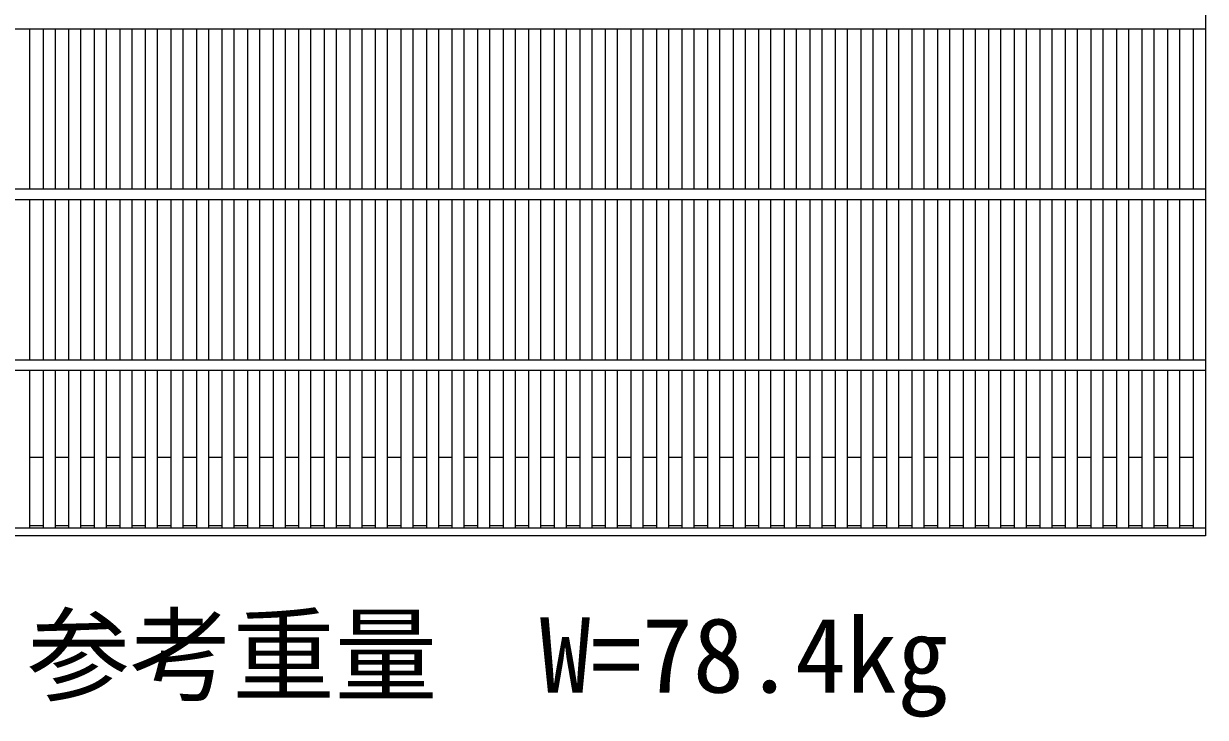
# Model space of a CAD drawing. Units: millimetres, scale not verified. Extents: x -33600 to 33600, y -11880 to 11880.
# Drawn here: x -23108 to -22416, y -7165 to -6759 of the extents above; entities that cross this region are included whole.
import ezdxf
from ezdxf.enums import TextEntityAlignment as Align

# ---------------------------------------------------------------- set-up
doc = ezdxf.new("R2010")
doc.units = ezdxf.units.MM
doc.header["$LTSCALE"] = 40
doc.layers.add('0-0_DIM', color=7, linetype='Continuous', lineweight=25)
doc.layers.add('0-2_HATCH', color=6, linetype='Continuous', lineweight=25)
doc.styles.add('ＭＳ ゴシック', font='')
doc.styles.get('ＭＳ ゴシック').set_extended_font_data('MS Gothic')

msp = doc.modelspace()

# ---------------------------------------------------------------- linework, layer by layer
at = {"layer": '0-2_HATCH'}
for p, q in [((-22415.84, -6559), (-22415.84, -7059)), ((-23410.84, -6762), (-22415.84, -6762)), ((-23104.45, -6856), (-23104.45, -6762)), ((-23096.48, -6856), (-23096.48, -6762)), ((-23089.48, -6856), (-23089.48, -6762)), ((-23081.51, -6856), (-23081.51, -6762)), ((-23074.51, -6856), (-23074.51, -6762)), ((-23066.54, -6856), (-23066.54, -6762)), ((-23059.54, -6856), (-23059.54, -6762)), ((-23051.57, -6856), (-23051.57, -6762)), ((-23044.57, -6856), (-23044.57, -6762)), ((-23036.6, -6856), (-23036.6, -6762)), ((-23029.6, -6856), (-23029.6, -6762)), ((-23021.63, -6856), (-23021.63, -6762)), ((-23014.63, -6856), (-23014.63, -6762)), ((-23006.66, -6856), (-23006.66, -6762)), ((-22999.66, -6856), (-22999.66, -6762)), ((-22991.69, -6856), (-22991.69, -6762)), ((-22984.69, -6856), (-22984.69, -6762)), ((-22976.72, -6856), (-22976.72, -6762)), ((-22969.72, -6856), (-22969.72, -6762)), ((-22961.75, -6856), (-22961.75, -6762)), ((-22954.75, -6856), (-22954.75, -6762)), ((-22946.78, -6856), (-22946.78, -6762)), ((-22939.78, -6856), (-22939.78, -6762)), ((-22931.81, -6856), (-22931.81, -6762)), ((-22924.81, -6856), (-22924.81, -6762)), ((-22916.84, -6856), (-22916.84, -6762)), ((-22909.84, -6856), (-22909.84, -6762)), ((-22901.87, -6856), (-22901.87, -6762)), ((-22894.87, -6856), (-22894.87, -6762)), ((-22886.9, -6856), (-22886.9, -6762)), ((-22879.9, -6856), (-22879.9, -6762)), ((-22871.93, -6856), (-22871.93, -6762)), ((-22864.93, -6856), (-22864.93, -6762)), ((-22856.96, -6856), (-22856.96, -6762)), ((-22849.96, -6856), (-22849.96, -6762)), ((-22841.99, -6856), (-22841.99, -6762)), ((-22834.99, -6856), (-22834.99, -6762)), ((-22827.02, -6856), (-22827.02, -6762)), ((-22820.02, -6856), (-22820.02, -6762)), ((-22812.05, -6856), (-22812.05, -6762)), ((-22805.05, -6856), (-22805.05, -6762)), ((-22797.08, -6856), (-22797.08, -6762)), ((-22790.08, -6856), (-22790.08, -6762)), ((-22782.11, -6856), (-22782.11, -6762)), ((-22775.11, -6856), (-22775.11, -6762)), ((-22767.14, -6856), (-22767.14, -6762)), ((-22760.14, -6856), (-22760.14, -6762)), ((-22752.18, -6856), (-22752.18, -6762)), ((-22745.18, -6856), (-22745.18, -6762)), ((-22737.21, -6856), (-22737.21, -6762)), ((-22730.21, -6856), (-22730.21, -6762)), ((-22722.24, -6856), (-22722.24, -6762)), ((-22715.24, -6856), (-22715.24, -6762)), ((-22707.27, -6856), (-22707.27, -6762)), ((-22700.27, -6856), (-22700.27, -6762)), ((-22692.3, -6856), (-22692.3, -6762)), ((-22685.3, -6856), (-22685.3, -6762)), ((-22677.33, -6856), (-22677.33, -6762)), ((-22670.33, -6856), (-22670.33, -6762)), ((-22662.36, -6856), (-22662.36, -6762)), ((-22655.36, -6856), (-22655.36, -6762)), ((-22647.39, -6856), (-22647.39, -6762)), ((-22640.39, -6856), (-22640.39, -6762)), ((-22632.42, -6856), (-22632.42, -6762)), ((-22625.42, -6856), (-22625.42, -6762)), ((-22617.45, -6856), (-22617.45, -6762)), ((-22610.45, -6856), (-22610.45, -6762)), ((-22602.48, -6856), (-22602.48, -6762)), ((-22595.48, -6856), (-22595.48, -6762)), ((-22587.51, -6856), (-22587.51, -6762)), ((-22580.51, -6856), (-22580.51, -6762)), ((-22572.54, -6856), (-22572.54, -6762)), ((-22565.54, -6856), (-22565.54, -6762)), ((-22557.57, -6856), (-22557.57, -6762)), ((-22550.57, -6856), (-22550.57, -6762)), ((-22542.6, -6856), (-22542.6, -6762)), ((-22535.6, -6856), (-22535.6, -6762)), ((-22527.63, -6856), (-22527.63, -6762)), ((-22520.63, -6856), (-22520.63, -6762)), ((-22512.66, -6856), (-22512.66, -6762)), ((-22505.66, -6856), (-22505.66, -6762)), ((-22497.69, -6856), (-22497.69, -6762)), ((-22490.69, -6856), (-22490.69, -6762)), ((-22482.72, -6856), (-22482.72, -6762)), ((-22475.72, -6856), (-22475.72, -6762)), ((-22467.75, -6856), (-22467.75, -6762)), ((-22460.75, -6856), (-22460.75, -6762)), ((-22452.78, -6856), (-22452.78, -6762)), ((-22445.78, -6856), (-22445.78, -6762)), ((-22437.81, -6856), (-22437.81, -6762)), ((-22430.81, -6856), (-22430.81, -6762)), ((-22422.84, -6856), (-22422.84, -6762)), ((-22415.84, -6856), (-23410.84, -6856)), ((-23410.84, -6862), (-22415.84, -6862)), ((-23104.45, -6956), (-23104.45, -6862)), ((-23096.48, -6956), (-23096.48, -6862)), ((-23089.48, -6956), (-23089.48, -6862)), ((-23081.51, -6956), (-23081.51, -6862)), ((-23074.51, -6956), (-23074.51, -6862)), ((-23066.54, -6956), (-23066.54, -6862)), ((-23059.54, -6956), (-23059.54, -6862)), ((-23051.57, -6956), (-23051.57, -6862)), ((-23044.57, -6956), (-23044.57, -6862)), ((-23036.6, -6956), (-23036.6, -6862)), ((-23029.6, -6956), (-23029.6, -6862)), ((-23021.63, -6956), (-23021.63, -6862)), ((-23014.63, -6956), (-23014.63, -6862)), ((-23006.66, -6956), (-23006.66, -6862)), ((-22999.66, -6956), (-22999.66, -6862)), ((-22991.69, -6956), (-22991.69, -6862)), ((-22984.69, -6956), (-22984.69, -6862)), ((-22976.72, -6956), (-22976.72, -6862)), ((-22969.72, -6956), (-22969.72, -6862)), ((-22961.75, -6956), (-22961.75, -6862)), ((-22954.75, -6956), (-22954.75, -6862)), ((-22946.78, -6956), (-22946.78, -6862)), ((-22939.78, -6956), (-22939.78, -6862)), ((-22931.81, -6956), (-22931.81, -6862)), ((-22924.81, -6956), (-22924.81, -6862)), ((-22916.84, -6956), (-22916.84, -6862)), ((-22909.84, -6956), (-22909.84, -6862)), ((-22901.87, -6956), (-22901.87, -6862)), ((-22894.87, -6956), (-22894.87, -6862)), ((-22886.9, -6956), (-22886.9, -6862)), ((-22879.9, -6956), (-22879.9, -6862)), ((-22871.93, -6956), (-22871.93, -6862)), ((-22864.93, -6956), (-22864.93, -6862)), ((-22856.96, -6956), (-22856.96, -6862)), ((-22849.96, -6956), (-22849.96, -6862)), ((-22841.99, -6956), (-22841.99, -6862)), ((-22834.99, -6956), (-22834.99, -6862)), ((-22827.02, -6956), (-22827.02, -6862)), ((-22820.02, -6956), (-22820.02, -6862)), ((-22812.05, -6956), (-22812.05, -6862)), ((-22805.05, -6956), (-22805.05, -6862)), ((-22797.08, -6956), (-22797.08, -6862)), ((-22790.08, -6956), (-22790.08, -6862)), ((-22782.11, -6956), (-22782.11, -6862)), ((-22775.11, -6956), (-22775.11, -6862)), ((-22767.14, -6956), (-22767.14, -6862)), ((-22760.14, -6956), (-22760.14, -6862)), ((-22752.18, -6956), (-22752.18, -6862)), ((-22745.18, -6956), (-22745.18, -6862)), ((-22737.21, -6956), (-22737.21, -6862)), ((-22730.21, -6956), (-22730.21, -6862)), ((-22722.24, -6956), (-22722.24, -6862)), ((-22715.24, -6956), (-22715.24, -6862)), ((-22707.27, -6956), (-22707.27, -6862)), ((-22700.27, -6956), (-22700.27, -6862)), ((-22692.3, -6956), (-22692.3, -6862)), ((-22685.3, -6956), (-22685.3, -6862)), ((-22677.33, -6956), (-22677.33, -6862)), ((-22670.33, -6956), (-22670.33, -6862)), ((-22662.36, -6956), (-22662.36, -6862)), ((-22655.36, -6956), (-22655.36, -6862)), ((-22647.39, -6956), (-22647.39, -6862)), ((-22640.39, -6956), (-22640.39, -6862)), ((-22632.42, -6956), (-22632.42, -6862)), ((-22625.42, -6956), (-22625.42, -6862)), ((-22617.45, -6956), (-22617.45, -6862)), ((-22610.45, -6956), (-22610.45, -6862)), ((-22602.48, -6956), (-22602.48, -6862)), ((-22595.48, -6956), (-22595.48, -6862)), ((-22587.51, -6956), (-22587.51, -6862)), ((-22580.51, -6956), (-22580.51, -6862)), ((-22572.54, -6956), (-22572.54, -6862)), ((-22565.54, -6956), (-22565.54, -6862)), ((-22557.57, -6956), (-22557.57, -6862)), ((-22550.57, -6956), (-22550.57, -6862)), ((-22542.6, -6956), (-22542.6, -6862)), ((-22535.6, -6956), (-22535.6, -6862)), ((-22527.63, -6956), (-22527.63, -6862)), ((-22520.63, -6956), (-22520.63, -6862)), ((-22512.66, -6956), (-22512.66, -6862)), ((-22505.66, -6956), (-22505.66, -6862)), ((-22497.69, -6956), (-22497.69, -6862)), ((-22490.69, -6956), (-22490.69, -6862)), ((-22482.72, -6956), (-22482.72, -6862)), ((-22475.72, -6956), (-22475.72, -6862)), ((-22467.75, -6956), (-22467.75, -6862)), ((-22460.75, -6956), (-22460.75, -6862)), ((-22452.78, -6956), (-22452.78, -6862)), ((-22445.78, -6956), (-22445.78, -6862)), ((-22437.81, -6956), (-22437.81, -6862)), ((-22430.81, -6956), (-22430.81, -6862)), ((-22422.84, -6956), (-22422.84, -6862)), ((-22415.84, -6956), (-23410.84, -6956)), ((-23410.84, -6962), (-22415.84, -6962)), ((-23104.45, -7054.5), (-23104.45, -6962)), ((-23096.48, -7054.5), (-23096.48, -6962)), ((-23089.48, -7054.5), (-23089.48, -6962)), ((-23081.51, -7054.5), (-23081.51, -6962)), ((-23074.51, -7054.5), (-23074.51, -6962)), ((-23066.54, -7054.5), (-23066.54, -6962)), ((-23059.54, -7054.5), (-23059.54, -6962)), ((-23051.57, -7054.5), (-23051.57, -6962)), ((-23044.57, -7054.5), (-23044.57, -6962)), ((-23036.6, -7054.5), (-23036.6, -6962)), ((-23029.6, -7054.5), (-23029.6, -6962)), ((-23021.63, -7054.5), (-23021.63, -6962)), ((-23014.63, -7054.5), (-23014.63, -6962)), ((-23006.66, -7054.5), (-23006.66, -6962)), ((-22999.66, -7054.5), (-22999.66, -6962)), ((-22991.69, -7054.5), (-22991.69, -6962)), ((-22984.69, -7054.5), (-22984.69, -6962)), ((-22976.72, -7054.5), (-22976.72, -6962)), ((-22969.72, -7054.5), (-22969.72, -6962)), ((-22961.75, -7054.5), (-22961.75, -6962)), ((-22954.75, -7054.5), (-22954.75, -6962)), ((-22946.78, -7054.5), (-22946.78, -6962)), ((-22939.78, -7054.5), (-22939.78, -6962)), ((-22931.81, -7054.5), (-22931.81, -6962)), ((-22924.81, -7054.5), (-22924.81, -6962)), ((-22916.84, -7054.5), (-22916.84, -6962)), ((-22909.84, -7054.5), (-22909.84, -6962)), ((-22901.87, -7054.5), (-22901.87, -6962)), ((-22894.87, -7054.5), (-22894.87, -6962)), ((-22886.9, -7054.5), (-22886.9, -6962)), ((-22879.9, -7054.5), (-22879.9, -6962)), ((-22871.93, -7054.5), (-22871.93, -6962)), ((-22864.93, -7054.5), (-22864.93, -6962)), ((-22856.96, -7054.5), (-22856.96, -6962)), ((-22849.96, -7054.5), (-22849.96, -6962)), ((-22841.99, -7054.5), (-22841.99, -6962)), ((-22834.99, -7054.5), (-22834.99, -6962)), ((-22827.02, -7054.5), (-22827.02, -6962)), ((-22820.02, -7054.5), (-22820.02, -6962)), ((-22812.05, -7054.5), (-22812.05, -6962)), ((-22805.05, -7054.5), (-22805.05, -6962)), ((-22797.08, -7054.5), (-22797.08, -6962)), ((-22790.08, -7054.5), (-22790.08, -6962)), ((-22782.11, -7054.5), (-22782.11, -6962)), ((-22775.11, -7054.5), (-22775.11, -6962)), ((-22767.14, -7054.5), (-22767.14, -6962)), ((-22760.14, -7054.5), (-22760.14, -6962)), ((-22752.18, -7054.5), (-22752.18, -6962)), ((-22745.18, -7054.5), (-22745.18, -6962)), ((-22737.21, -7054.5), (-22737.21, -6962)), ((-22730.21, -7054.5), (-22730.21, -6962)), ((-22722.24, -7054.5), (-22722.24, -6962)), ((-22715.24, -7054.5), (-22715.24, -6962)), ((-22707.27, -7054.5), (-22707.27, -6962)), ((-22700.27, -7054.5), (-22700.27, -6962)), ((-22692.3, -7054.5), (-22692.3, -6962)), ((-22685.3, -7054.5), (-22685.3, -6962)), ((-22677.33, -7054.5), (-22677.33, -6962)), ((-22670.33, -7054.5), (-22670.33, -6962)), ((-22662.36, -7054.5), (-22662.36, -6962)), ((-22655.36, -7054.5), (-22655.36, -6962)), ((-22647.39, -7054.5), (-22647.39, -6962)), ((-22640.39, -7054.5), (-22640.39, -6962)), ((-22632.42, -7054.5), (-22632.42, -6962)), ((-22625.42, -7054.5), (-22625.42, -6962)), ((-22617.45, -7054.5), (-22617.45, -6962)), ((-22610.45, -7054.5), (-22610.45, -6962)), ((-22602.48, -7054.5), (-22602.48, -6962)), ((-22595.48, -7054.5), (-22595.48, -6962)), ((-22587.51, -7054.5), (-22587.51, -6962)), ((-22580.51, -7054.5), (-22580.51, -6962)), ((-22572.54, -7054.5), (-22572.54, -6962)), ((-22565.54, -7054.5), (-22565.54, -6962)), ((-22557.57, -7054.5), (-22557.57, -6962)), ((-22550.57, -7054.5), (-22550.57, -6962)), ((-22542.6, -7054.5), (-22542.6, -6962)), ((-22535.6, -7054.5), (-22535.6, -6962)), ((-22527.63, -7054.5), (-22527.63, -6962)), ((-22520.63, -7054.5), (-22520.63, -6962)), ((-22512.66, -7054.5), (-22512.66, -6962)), ((-22505.66, -7054.5), (-22505.66, -6962)), ((-22497.69, -7054.5), (-22497.69, -6962)), ((-22490.69, -7054.5), (-22490.69, -6962)), ((-22482.72, -7054.5), (-22482.72, -6962)), ((-22475.72, -7054.5), (-22475.72, -6962)), ((-22467.75, -7054.5), (-22467.75, -6962)), ((-22460.75, -7054.5), (-22460.75, -6962)), ((-22452.78, -7054.5), (-22452.78, -6962)), ((-22445.78, -7054.5), (-22445.78, -6962)), ((-22437.81, -7054.5), (-22437.81, -6962)), ((-22430.81, -7054.5), (-22430.81, -6962)), ((-22422.84, -7054.5), (-22422.84, -6962)), ((-23096.48, -7013), (-23104.45, -7013)), ((-23081.51, -7013), (-23089.48, -7013)), ((-23066.54, -7013), (-23074.51, -7013)), ((-23051.57, -7013), (-23059.54, -7013)), ((-23036.6, -7013), (-23044.57, -7013)), ((-23021.63, -7013), (-23029.6, -7013)), ((-23006.66, -7013), (-23014.63, -7013)), ((-22991.69, -7013), (-22999.66, -7013)), ((-22976.72, -7013), (-22984.69, -7013)), ((-22961.75, -7013), (-22969.72, -7013)), ((-22946.78, -7013), (-22954.75, -7013)), ((-22931.81, -7013), (-22939.78, -7013)), ((-22916.84, -7013), (-22924.81, -7013)), ((-22901.87, -7013), (-22909.84, -7013)), ((-22886.9, -7013), (-22894.87, -7013)), ((-22871.93, -7013), (-22879.9, -7013)), ((-22856.96, -7013), (-22864.93, -7013)), ((-22841.99, -7013), (-22849.96, -7013)), ((-22827.02, -7013), (-22834.99, -7013)), ((-22812.05, -7013), (-22820.02, -7013)), ((-22797.08, -7013), (-22805.05, -7013)), ((-22782.11, -7013), (-22790.08, -7013)), ((-22767.14, -7013), (-22775.11, -7013)), ((-22752.18, -7013), (-22760.14, -7013)), ((-22737.21, -7013), (-22745.18, -7013)), ((-22722.24, -7013), (-22730.21, -7013)), ((-22707.27, -7013), (-22715.24, -7013)), ((-22692.3, -7013), (-22700.27, -7013)), ((-22677.33, -7013), (-22685.3, -7013)), ((-22662.36, -7013), (-22670.33, -7013)), ((-22647.39, -7013), (-22655.36, -7013)), ((-22632.42, -7013), (-22640.39, -7013)), ((-22617.45, -7013), (-22625.42, -7013)), ((-22602.48, -7013), (-22610.45, -7013)), ((-22587.51, -7013), (-22595.48, -7013)), ((-22572.54, -7013), (-22580.51, -7013)), ((-22557.57, -7013), (-22565.54, -7013)), ((-22542.6, -7013), (-22550.57, -7013)), ((-22527.63, -7013), (-22535.6, -7013)), ((-22512.66, -7013), (-22520.63, -7013)), ((-22497.69, -7013), (-22505.66, -7013)), ((-22482.72, -7013), (-22490.69, -7013)), ((-22467.75, -7013), (-22475.72, -7013)), ((-22452.78, -7013), (-22460.75, -7013)), ((-22437.81, -7013), (-22445.78, -7013)), ((-22422.84, -7013), (-22430.81, -7013)), ((-23096.48, -7053), (-23104.45, -7053)), ((-23081.51, -7053), (-23089.48, -7053)), ((-23066.54, -7053), (-23074.51, -7053)), ((-23051.57, -7053), (-23059.54, -7053)), ((-23036.6, -7053), (-23044.57, -7053)), ((-23021.63, -7053), (-23029.6, -7053)), ((-23006.66, -7053), (-23014.63, -7053)), ((-22991.69, -7053), (-22999.66, -7053)), ((-22976.72, -7053), (-22984.69, -7053)), ((-22961.75, -7053), (-22969.72, -7053)), ((-22946.78, -7053), (-22954.75, -7053)), ((-22931.81, -7053), (-22939.78, -7053)), ((-22916.84, -7053), (-22924.81, -7053)), ((-22901.87, -7053), (-22909.84, -7053)), ((-22886.9, -7053), (-22894.87, -7053)), ((-22871.93, -7053), (-22879.9, -7053)), ((-22856.96, -7053), (-22864.93, -7053)), ((-22841.99, -7053), (-22849.96, -7053)), ((-22827.02, -7053), (-22834.99, -7053)), ((-22812.05, -7053), (-22820.02, -7053)), ((-22797.08, -7053), (-22805.05, -7053)), ((-22782.11, -7053), (-22790.08, -7053)), ((-22767.14, -7053), (-22775.11, -7053)), ((-22752.18, -7053), (-22760.14, -7053)), ((-22737.21, -7053), (-22745.18, -7053)), ((-22722.24, -7053), (-22730.21, -7053)), ((-22707.27, -7053), (-22715.24, -7053)), ((-22692.3, -7053), (-22700.27, -7053)), ((-22677.33, -7053), (-22685.3, -7053)), ((-22662.36, -7053), (-22670.33, -7053)), ((-22647.39, -7053), (-22655.36, -7053)), ((-22632.42, -7053), (-22640.39, -7053)), ((-22617.45, -7053), (-22625.42, -7053)), ((-22602.48, -7053), (-22610.45, -7053)), ((-22587.51, -7053), (-22595.48, -7053)), ((-22572.54, -7053), (-22580.51, -7053)), ((-22557.57, -7053), (-22565.54, -7053)), ((-22542.6, -7053), (-22550.57, -7053)), ((-22527.63, -7053), (-22535.6, -7053)), ((-22512.66, -7053), (-22520.63, -7053)), ((-22497.69, -7053), (-22505.66, -7053)), ((-22482.72, -7053), (-22490.69, -7053)), ((-22467.75, -7053), (-22475.72, -7053)), ((-22452.78, -7053), (-22460.75, -7053)), ((-22437.81, -7053), (-22445.78, -7053)), ((-22422.84, -7053), (-22430.81, -7053)), ((-22415.84, -7054.5), (-23410.84, -7054.5)), ((-22415.84, -7059), (-23410.84, -7059))]:
    msp.add_line(p, q, dxfattribs=at)

# ---------------------------------------------------------------- texts
at = {"layer": '0-0_DIM', "style": 'ＭＳ ゴシック'}
msp.add_text('参考重量\u3000W=78.4kg', height=43.99, dxfattribs=at).set_placement((-23105.85, -7163.93), align=Align.BOTTOM_LEFT)

doc.saveas('drawing.dxf')
